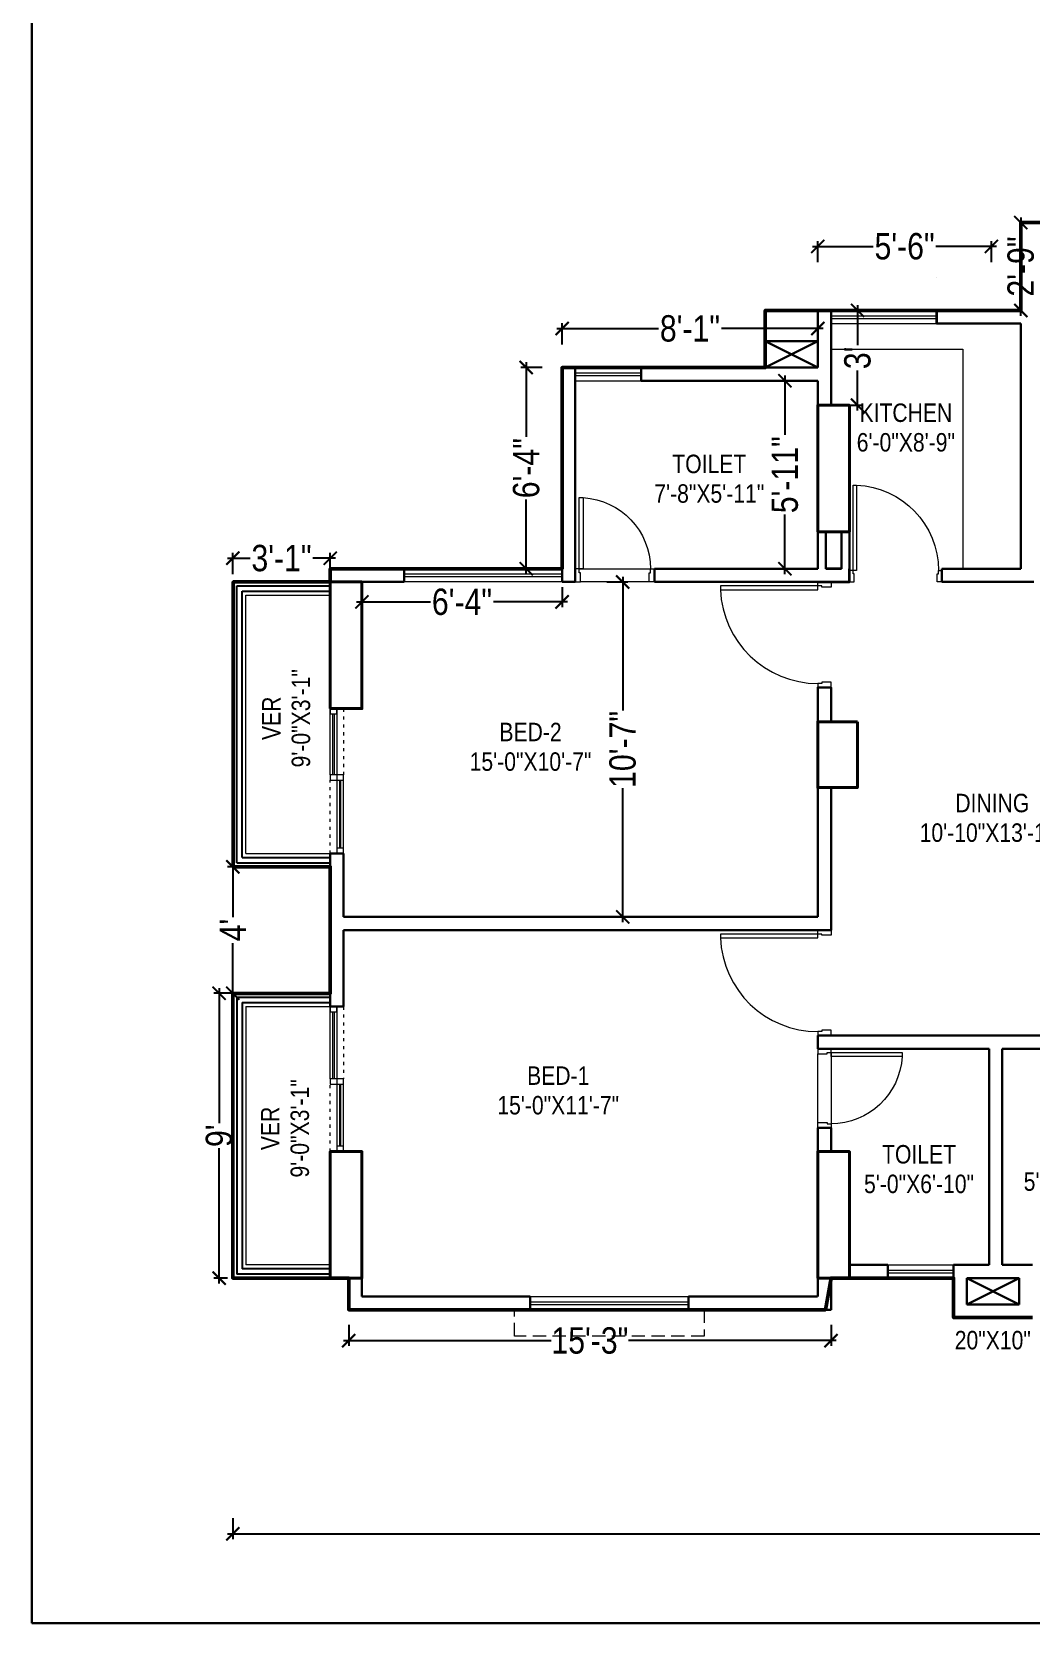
# Model space of a CAD drawing. Header units: inches. Extents: x -105452 to 530452, y -260293 to 806398.
# Drawn here: x 120503 to 120883, y -132597 to -131994 of the extents above; entities that cross this region are included whole.
import ezdxf
from ezdxf.enums import TextEntityAlignment as Align

# ---------------------------------------------------------------- set-up
doc = ezdxf.new("R2010")
doc.units = ezdxf.units.IN
doc.header["$MEASUREMENT"] = 0
doc.linetypes.add('ACAD_ISO03W100', pattern=[30, 12, -18])
doc.linetypes.add('DASHED', pattern=[0.75, 0.5, -0.25])
doc.layers.get('0').update_dxf_attribs({"linetype": 'CONTINUOUS'})
doc.layers.get('Defpoints').update_dxf_attribs({"linetype": 'CONTINUOUS'})
for name, color, linetype, lineweight in [('COLUMN1', 10, 'CONTINUOUS', 40), ('DOOR', 44, 'CONTINUOUS', 5), ('Low Height Wall', 22, 'CONTINUOUS', 9), ('Rail', 30, 'CONTINUOUS', 5), ('RAILING', 34, 'CONTINUOUS', 13), ('Wall', 7, 'CONTINUOUS', 50), ('WALL- RET.', 160, 'CONTINUOUS', 30), ('Wall.', 7, 'CONTINUOUS', 40), ('Walll', 7, 'CONTINUOUS', 35), ('win', 5, 'CONTINUOUS', 9), ('Win.', 150, 'CONTINUOUS', 5)]:
    doc.layers.add(name, color=color, linetype=linetype, lineweight=lineweight)
for name, color, linetype in [('DATABASEP1', 7, 'CONTINUOUS'), ('Line', 7, 'CONTINUOUS'), ('LINES', 7, 'CONTINUOUS'), ('Text', 162, 'CONTINUOUS')]:
    doc.layers.add(name, color=color, linetype=linetype)
doc.styles.add('arial narrow', font='ARIALN.TTF')
doc.dimstyles.new('IN DIM.', dxfattribs={"dimtxt": 8, "dimasz": 4, "dimexe": 2, "dimexo": 2, "dimgap": 1, "dimtad": 0, "dimdec": 0, "dimrnd": 1, "dimzin": 0, "dimdsep": 46, "dimlunit": 4, "dimtxsty": 'arial narrow', "dimblk": 'DOTSMALL', "dimcen": 0, "dimdle": 2, "dimclrd": 252, "dimclre": 252, "dimclrt": 4, "dimaunit": 1, "dimadec": 3, "dimazin": 1, "dimtfac": 1, "dimtdec": 0, "dimtofl": 0, "dimtmove": 0, "dimatfit": 3, "dimldrblk": 'DOT', "dimfxl": 6, "dimtolj": 1, "dimtzin": 0, "dimlwd": -1, "dimlwe": -1, "dimarcsym": 0})

# ---------------------------------------------------------------- blocks, each defined once
blk = doc.blocks.new('D-40')
at = {"lineweight": 18}
for points in [[(-5, 0), (0, 0), (0, -2), (-3.5, -2), (-3.5, -1.5), (-5, -1.5)], [(-41.97, -1.5), (-41.97, -3), (-5, -3), (-5, -1.5)], [(-5, -40), (0, -40), (0, -38), (-3.5, -38), (-3.5, -38.5), (-5, -38.5)]]:
    blk.add_lwpolyline(points, close=True, dxfattribs=at)
blk.add_arc((-5, -1.5), 37, 182.32344, 270, dxfattribs=at)
blk = doc.blocks.new('D-30')
at = {"layer": 'DOOR', "lineweight": 18}
for points in [[(5, 30), (0, 30), (0, 28), (3.5, 28), (3.5, 28.5), (5, 28.5)], [(5, 0), (0, 0), (0, 2), (3.5, 2), (3.5, 1.5), (5, 1.5)], [(31.97, 1.5), (31.97, 3), (5, 3), (5, 1.5)]]:
    blk.add_lwpolyline(points, close=True, dxfattribs=at)
blk.add_arc((4.99, 1.48), 27.02, 3.22606, 89.98261, dxfattribs=at)
at = {"layer": 'Line', "linetype": 'Continuous', "lineweight": 5}
for p, q in [((0, 28), (0, 2)), ((5, 1.5), (5, 28.5))]:
    blk.add_line(p, q, dxfattribs=at)
blk = doc.blocks.new('VBVBBB')
at = {"layer": 'COLUMN1', "color": 5}
for points in [[(126508.11, -132111.51), (126520.11, -132111.51), (126520.11, -132063.51), (126508.11, -132063.51)], [(126323.11, -132178.51), (126335.11, -132178.51), (126335.11, -132130.51), (126323.11, -132130.51)], [(126323.11, -132394.51), (126335.11, -132394.51), (126335.11, -132346.51), (126323.11, -132346.51)], [(126508.11, -132394.51), (126520.11, -132394.51), (126520.11, -132346.51), (126508.11, -132346.51)]]:
    blk.add_lwpolyline(points, close=True, dxfattribs=at)
at = {"layer": 'COLUMN1'}
blk.add_lwpolyline([(126523.11, -132183.51), (126508.11, -132183.51), (126508.11, -132208.51), (126523.11, -132208.51)], close=True, dxfattribs=at)
blk = doc.blocks.new('_ArchTick')
at = {"color": 0, "linetype": 'ByBlock', "const_width": 0.15}
blk.add_lwpolyline([(-0.5, -0.5), (0.5, 0.5)], dxfattribs=at)
blk = doc.blocks.new('*D36')
at = {"layer": 'DATABASEP1', "color": 252, "transparency": 16777216}
for p, q in [((120628.69, -132204.61), (120628.69, -132212.19)), ((120704.67, -132204.61), (120704.67, -132212.19)), ((120626.69, -132210.19), (120654.75, -132210.19)), ((120706.67, -132210.19), (120678.61, -132210.19))]:
    blk.add_line(p, q, dxfattribs=at)
at = {"layer": 'Defpoints', "color": 0, "lineweight": 30, "transparency": 16777216}
for p in [(120628.69, -132202.61), (120704.67, -132202.61), (120704.67, -132210.19)]:
    blk.add_point(p, dxfattribs=at)
at = {"layer": 'DATABASEP1', "color": 252, "transparency": 16777216, "xscale": 5, "yscale": 5, "zscale": 5, "rotation": 180}
blk.add_blockref('_ArchTick', (120628.69, -132210.19), dxfattribs=at)
at = {"layer": 'DATABASEP1', "color": 252, "transparency": 16777216, "xscale": 5, "yscale": 5, "zscale": 5}
blk.add_blockref('_ArchTick', (120704.67, -132210.19), dxfattribs=at)
at = {"layer": 'DATABASEP1', "color": 7, "lineweight": 40, "transparency": 16777216, "insert": (120666.68, -132210.19), "char_height": 10, "attachment_point": 5, "style": 'arial narrow'}
blk.add_mtext('\\A1;6\'-4"', dxfattribs=at)
blk = doc.blocks.new('*D37')
at = {"layer": 'DATABASEP1', "color": 252, "transparency": 16777216}
for p, q in [((120697.07, -132121.3), (120689.07, -132121.3)), ((120691.07, -132119.3), (120691.07, -132147.52)), ((120691.07, -132199.61), (120691.07, -132171.39)), ((120697.07, -132197.61), (120689.07, -132197.61))]:
    blk.add_line(p, q, dxfattribs=at)
at = {"layer": 'Defpoints', "color": 0, "lineweight": 30, "transparency": 16777216}
for p in [(120691.07, -132121.3), (120704.67, -132121.3), (120704.67, -132197.61)]:
    blk.add_point(p, dxfattribs=at)
at = {"layer": 'DATABASEP1', "color": 252, "transparency": 16777216, "xscale": 5, "yscale": 5, "zscale": 5}
for p, rotation in [((120691.07, -132121.3), 90), ((120691.07, -132197.61), 270)]:
    blk.add_blockref('_ArchTick', p, dxfattribs=dict(at, rotation=rotation))
at = {"layer": 'DATABASEP1', "color": 7, "lineweight": 40, "transparency": 16777216, "insert": (120691.07, -132159.45), "char_height": 10, "attachment_point": 5, "rotation": 90, "style": 'arial narrow'}
blk.add_mtext('\\A1;6\'-4"', dxfattribs=at)
blk = doc.blocks.new('*D38')
at = {"layer": 'DATABASEP1', "color": 252, "transparency": 16777216}
for p, q in [((120577.73, -132193.61), (120586.3, -132193.61)), ((120579.73, -132199.61), (120579.73, -132191.61)), ((120618.69, -132193.61), (120610.12, -132193.61)), ((120616.69, -132199.61), (120616.69, -132191.61))]:
    blk.add_line(p, q, dxfattribs=at)
at = {"layer": 'Defpoints', "color": 0, "lineweight": 30, "transparency": 16777216}
for p in [(120579.73, -132193.61), (120579.73, -132202.61), (120616.69, -132202.61)]:
    blk.add_point(p, dxfattribs=at)
at = {"layer": 'DATABASEP1', "color": 252, "transparency": 16777216, "xscale": 5, "yscale": 5, "zscale": 5, "rotation": 180}
blk.add_blockref('_ArchTick', (120579.73, -132193.61), dxfattribs=at)
at = {"layer": 'DATABASEP1', "color": 252, "transparency": 16777216, "xscale": 5, "yscale": 5, "zscale": 5}
blk.add_blockref('_ArchTick', (120616.69, -132193.61), dxfattribs=at)
at = {"layer": 'DATABASEP1', "color": 7, "lineweight": 40, "transparency": 16777216, "insert": (120598.21, -132193.61), "char_height": 10, "attachment_point": 5, "style": 'arial narrow'}
blk.add_mtext('\\A1;3\'-1"', dxfattribs=at)
blk = doc.blocks.new('*D50')
at = {"layer": 'DATABASEP1', "color": 252, "transparency": 16777216}
for p, q in [((120801.69, -132081.37), (120801.69, -132073.37)), ((120867.53, -132081.37), (120867.53, -132073.37)), ((120799.69, -132075.37), (120822.7, -132075.37)), ((120869.53, -132075.37), (120846.52, -132075.37))]:
    blk.add_line(p, q, dxfattribs=at)
at = {"layer": 'Defpoints', "color": 0, "lineweight": 30, "transparency": 16777216}
for p in [(120801.69, -132075.37), (120801.69, -132087.34), (120867.53, -132087.34)]:
    blk.add_point(p, dxfattribs=at)
at = {"layer": 'DATABASEP1', "color": 252, "transparency": 16777216, "xscale": 5, "yscale": 5, "zscale": 5, "rotation": 180}
blk.add_blockref('_ArchTick', (120801.69, -132075.37), dxfattribs=at)
at = {"layer": 'DATABASEP1', "color": 252, "transparency": 16777216, "xscale": 5, "yscale": 5, "zscale": 5}
blk.add_blockref('_ArchTick', (120867.53, -132075.37), dxfattribs=at)
at = {"layer": 'DATABASEP1', "color": 7, "lineweight": 40, "transparency": 16777216, "insert": (120834.61, -132075.37), "char_height": 10, "attachment_point": 5, "style": 'arial narrow'}
blk.add_mtext('\\A1;5\'-6"', dxfattribs=at)
blk = doc.blocks.new('*D51')
at = {"layer": 'DATABASEP1', "color": 252, "transparency": 16777216}
for p, q in [((120702.67, -132106.52), (120741.27, -132106.52)), ((120704.67, -132112.52), (120704.67, -132104.52)), ((120803.69, -132106.52), (120765.09, -132106.52)), ((120801.69, -132112.52), (120801.69, -132104.52))]:
    blk.add_line(p, q, dxfattribs=at)
at = {"layer": 'Defpoints', "color": 0, "lineweight": 30, "transparency": 16777216}
for p in [(120704.67, -132106.52), (120704.67, -132121.3), (120801.69, -132121.3)]:
    blk.add_point(p, dxfattribs=at)
at = {"layer": 'DATABASEP1', "color": 252, "transparency": 16777216, "xscale": 5, "yscale": 5, "zscale": 5, "rotation": 180}
blk.add_blockref('_ArchTick', (120704.67, -132106.52), dxfattribs=at)
at = {"layer": 'DATABASEP1', "color": 252, "transparency": 16777216, "xscale": 5, "yscale": 5, "zscale": 5}
blk.add_blockref('_ArchTick', (120801.69, -132106.52), dxfattribs=at)
at = {"layer": 'DATABASEP1', "color": 7, "lineweight": 40, "transparency": 16777216, "insert": (120753.18, -132106.52), "char_height": 10, "attachment_point": 5, "style": 'arial narrow'}
blk.add_mtext('\\A1;8\'-1"', dxfattribs=at)
blk = doc.blocks.new('*D55')
at = {"layer": 'DATABASEP1', "color": 252, "transparency": 16777216}
for p, q in [((120579.73, -132308.61), (120579.73, -132329.67)), ((120579.73, -132310.61), (120577.73, -132310.61)), ((120579.73, -132360.61), (120579.73, -132339.55)), ((120579.73, -132358.61), (120577.73, -132358.61))]:
    blk.add_line(p, q, dxfattribs=at)
at = {"layer": 'Defpoints', "color": 0, "lineweight": 30, "transparency": 16777216}
for p in [(120579.73, -132310.61), (120579.73, -132358.61), (120579.73, -132358.61)]:
    blk.add_point(p, dxfattribs=at)
at = {"layer": 'DATABASEP1', "color": 252, "transparency": 16777216, "xscale": 5, "yscale": 5, "zscale": 5}
for p, rotation in [((120579.73, -132310.61), 90), ((120579.73, -132358.61), 270)]:
    blk.add_blockref('_ArchTick', p, dxfattribs=dict(at, rotation=rotation))
at = {"layer": 'DATABASEP1', "color": 7, "lineweight": 40, "transparency": 16777216, "insert": (120579.73, -132334.61), "char_height": 10, "attachment_point": 5, "rotation": 90, "style": 'arial narrow'}
blk.add_mtext("\\A1;4'", dxfattribs=at)
blk = doc.blocks.new('*D59')
at = {"layer": 'DATABASEP1', "color": 252, "transparency": 16777216}
for p, q in [((120574.53, -132356.61), (120574.53, -132407.84)), ((120577.73, -132358.61), (120572.53, -132358.61)), ((120574.53, -132468.61), (120574.53, -132417.38)), ((120577.73, -132466.61), (120572.53, -132466.61))]:
    blk.add_line(p, q, dxfattribs=at)
at = {"layer": 'Defpoints', "color": 0, "lineweight": 30, "transparency": 16777216}
for p in [(120579.73, -132358.61), (120574.53, -132466.61), (120579.73, -132466.61)]:
    blk.add_point(p, dxfattribs=at)
at = {"layer": 'DATABASEP1', "color": 252, "transparency": 16777216, "xscale": 5, "yscale": 5, "zscale": 5}
for p, rotation in [((120574.53, -132358.61), 90), ((120574.53, -132466.61), 270)]:
    blk.add_blockref('_ArchTick', p, dxfattribs=dict(at, rotation=rotation))
at = {"layer": 'DATABASEP1', "color": 7, "lineweight": 40, "transparency": 16777216, "insert": (120574.53, -132412.61), "char_height": 10, "attachment_point": 5, "rotation": 90, "style": 'arial narrow'}
blk.add_mtext("\\A1;9'", dxfattribs=at)
blk = doc.blocks.new('*D60')
at = {"layer": 'DATABASEP1', "color": 252, "transparency": 16777216}
for p, q in [((120621.72, -132490.31), (120700.5, -132490.31)), ((120623.72, -132484.31), (120623.72, -132492.31)), ((120808.69, -132490.31), (120729.92, -132490.31)), ((120806.69, -132484.31), (120806.69, -132492.31))]:
    blk.add_line(p, q, dxfattribs=at)
at = {"layer": 'Defpoints', "color": 0, "lineweight": 30, "transparency": 16777216}
for p in [(120623.72, -132478.61), (120806.69, -132478.61), (120806.69, -132490.31)]:
    blk.add_point(p, dxfattribs=at)
at = {"layer": 'DATABASEP1', "color": 252, "transparency": 16777216, "xscale": 5, "yscale": 5, "zscale": 5, "rotation": 180}
blk.add_blockref('_ArchTick', (120623.72, -132490.31), dxfattribs=at)
at = {"layer": 'DATABASEP1', "color": 252, "transparency": 16777216, "xscale": 5, "yscale": 5, "zscale": 5}
blk.add_blockref('_ArchTick', (120806.69, -132490.31), dxfattribs=at)
at = {"layer": 'DATABASEP1', "color": 7, "lineweight": 40, "transparency": 16777216, "insert": (120715.21, -132490.31), "char_height": 10, "attachment_point": 5, "style": 'arial narrow'}
blk.add_mtext('\\A1;15\'-3"', dxfattribs=at)
blk = doc.blocks.new('*D62')
at = {"layer": 'DATABASEP1', "color": 252, "transparency": 16777216}
for p, q in [((120783.19, -132126.3), (120791.19, -132126.3)), ((120789.19, -132124.3), (120789.19, -132146.86)), ((120789.19, -132199.61), (120789.19, -132177.05)), ((120795.19, -132197.61), (120787.19, -132197.61))]:
    blk.add_line(p, q, dxfattribs=at)
at = {"layer": 'Defpoints', "color": 0, "lineweight": 30, "transparency": 16777216}
for p in [(120766.33, -132126.3), (120789.19, -132126.3), (120801.69, -132197.61)]:
    blk.add_point(p, dxfattribs=at)
at = {"layer": 'DATABASEP1', "color": 252, "transparency": 16777216, "xscale": 5, "yscale": 5, "zscale": 5}
for p, rotation in [((120789.19, -132126.3), 90), ((120789.19, -132197.61), 270)]:
    blk.add_blockref('_ArchTick', p, dxfattribs=dict(at, rotation=rotation))
at = {"layer": 'DATABASEP1', "color": 7, "lineweight": 30, "transparency": 16777216, "insert": (120789.19, -132161.95), "char_height": 10, "attachment_point": 5, "rotation": 90, "style": 'arial narrow'}
blk.add_mtext('\\A1;5\'-11"', dxfattribs=at)
blk = doc.blocks.new('*D63')
at = {"layer": 'DATABASEP1', "color": 252, "transparency": 16777216}
for p, q in [((120816.76, -132097.65), (120816.76, -132112.86)), ((120810.76, -132099.65), (120818.76, -132099.65)), ((120816.76, -132137.61), (120816.76, -132122.4)), ((120810.76, -132135.61), (120818.76, -132135.61))]:
    blk.add_line(p, q, dxfattribs=at)
at = {"layer": 'Defpoints', "color": 0, "lineweight": 30, "transparency": 16777216}
for p in [(120806.69, -132099.65), (120816.76, -132099.65), (120806.69, -132135.61)]:
    blk.add_point(p, dxfattribs=at)
at = {"layer": 'DATABASEP1', "color": 252, "transparency": 16777216, "xscale": 5, "yscale": 5, "zscale": 5}
for p, rotation in [((120816.76, -132099.65), 90), ((120816.76, -132135.61), 270)]:
    blk.add_blockref('_ArchTick', p, dxfattribs=dict(at, rotation=rotation))
at = {"layer": 'DATABASEP1', "color": 7, "lineweight": 30, "transparency": 16777216, "insert": (120816.76, -132117.63), "char_height": 10, "attachment_point": 5, "rotation": 90, "style": 'arial narrow'}
blk.add_mtext("\\A1;3'", dxfattribs=at)
blk = doc.blocks.new('*D65')
at = {"layer": 'DATABASEP1', "color": 252, "transparency": 16777216}
for p, q in [((120878.69, -132064.34), (120878.69, -132071.01)), ((120878.69, -132066.34), (120880.69, -132066.34)), ((120878.69, -132101.65), (120878.69, -132094.97)), ((120878.69, -132099.65), (120876.69, -132099.65))]:
    blk.add_line(p, q, dxfattribs=at)
at = {"layer": 'Defpoints', "color": 0, "lineweight": 30, "transparency": 16777216}
for p in [(120878.69, -132066.34), (120878.69, -132099.65), (120878.69, -132099.65)]:
    blk.add_point(p, dxfattribs=at)
at = {"layer": 'DATABASEP1', "color": 252, "transparency": 16777216, "xscale": 5, "yscale": 5, "zscale": 5}
for p, rotation in [((120878.69, -132066.34), 90), ((120878.69, -132099.65), 270)]:
    blk.add_blockref('_ArchTick', p, dxfattribs=dict(at, rotation=rotation))
at = {"layer": 'DATABASEP1', "color": 7, "lineweight": 30, "transparency": 16777216, "insert": (120878.69, -132082.99), "char_height": 10, "attachment_point": 5, "rotation": 90, "style": 'arial narrow'}
blk.add_mtext('\\A1;2\'-9"', dxfattribs=at)
blk = doc.blocks.new('*D69')
at = {"layer": 'DATABASEP1', "color": 252, "transparency": 16777216}
for p, q in [((120579.73, -132557.59), (120579.73, -132565.59)), ((121873.69, -132557.59), (121873.69, -132565.59)), ((120577.73, -132563.59), (121205.63, -132563.59)), ((121875.69, -132563.59), (121247.79, -132563.59))]:
    blk.add_line(p, q, dxfattribs=at)
at = {"layer": 'Defpoints', "color": 0, "lineweight": 30, "transparency": 16777216}
for p in [(120579.73, -132466.61), (121873.69, -132496.61), (121873.69, -132563.59)]:
    blk.add_point(p, dxfattribs=at)
at = {"layer": 'DATABASEP1', "color": 252, "transparency": 16777216, "xscale": 5, "yscale": 5, "zscale": 5, "rotation": 180}
blk.add_blockref('_ArchTick', (120579.73, -132563.59), dxfattribs=at)
at = {"layer": 'DATABASEP1', "color": 252, "transparency": 16777216, "xscale": 5, "yscale": 5, "zscale": 5}
blk.add_blockref('_ArchTick', (121873.69, -132563.59), dxfattribs=at)
at = {"layer": 'DATABASEP1', "color": 7, "lineweight": 30, "transparency": 16777216, "insert": (121226.71, -132563.59), "char_height": 10, "attachment_point": 5, "style": 'arial narrow'}
blk.add_mtext('\\A1;107\'-10"', dxfattribs=at)
blk = doc.blocks.new('*D71')
at = {"layer": 'DATABASEP1', "color": 252, "transparency": 16777216}
for p, q in [((120727.65, -132200.61), (120727.65, -132251.4)), ((120721.65, -132202.61), (120729.65, -132202.61)), ((120727.65, -132331.61), (120727.65, -132280.82)), ((120733.65, -132329.61), (120725.65, -132329.61))]:
    blk.add_line(p, q, dxfattribs=at)
at = {"layer": 'Defpoints', "color": 0, "lineweight": 30, "transparency": 16777216}
for p in [(120704.67, -132202.61), (120727.65, -132329.61), (120801.69, -132329.61)]:
    blk.add_point(p, dxfattribs=at)
at = {"layer": 'DATABASEP1', "color": 252, "transparency": 16777216, "xscale": 5, "yscale": 5, "zscale": 5}
for p, rotation in [((120727.65, -132202.61), 90), ((120727.65, -132329.61), 270)]:
    blk.add_blockref('_ArchTick', p, dxfattribs=dict(at, rotation=rotation))
at = {"layer": 'DATABASEP1', "color": 7, "lineweight": 30, "transparency": 16777216, "insert": (120727.65, -132266.11), "char_height": 10, "attachment_point": 5, "rotation": 90, "style": 'arial narrow'}
blk.add_mtext('\\A1;10\'-7"', dxfattribs=at)

msp = doc.modelspace()

# ---------------------------------------------------------------- linework, layer by layer
at = {"layer": 'DATABASEP1', "lineweight": 30}
for p, q in [((120878.6911584, -132099.6500508), (120878.6911584, -132066.3372367)), ((120878.6911584, -132066.3372367), (120883.6911584, -132066.3372367)), ((120801.6911603, -132121.2968506), (120801.6911603, -132099.6500508)), ((120806.6911603, -132099.6500508), (120806.6911603, -132135.6100508)), ((120846.6911603, -132099.6500508), (120878.6911584, -132099.6500508)), ((120846.6911603, -132104.6500508), (120878.6911584, -132104.6500508)), ((120878.6911584, -132197.6100508), (120878.6911584, -132104.6500508)), ((120704.669647, -132121.2968506), (120709.6696525, -132121.2968506)), ((120709.6696525, -132121.2968506), (120709.669647, -132126.2968506)), ((120734.6696525, -132121.2968506), (120734.6696525, -132126.2968506)), ((120734.6696525, -132121.2968506), (120801.6911603, -132121.2968506)), ((120734.6696525, -132126.2968506), (120801.6911603, -132126.2968506)), ((120853.1911603, -132461.6100508), (120866.6911603, -132461.6100508)), ((120853.1911603, -132461.6100508), (120853.1911603, -132466.6100508)), ((120853.1911603, -132466.6100508), (120853.1911603, -132481.5700508)), ((120858.1911603, -132466.6100508), (120858.1911603, -132476.5700508)), ((120858.1911603, -132466.6100508), (120878.1111603, -132476.5700508)), ((120878.1111603, -132466.6100508), (120858.1911603, -132476.5700508)), ((120878.1111603, -132466.6100508), (120859.0190727, -132466.6100508)), ((120878.1111603, -132466.6100508), (120878.1111603, -132476.5700508)), ((120858.1911603, -132476.5700508), (120878.1111603, -132476.5700508)), ((120853.1911603, -132481.5700508), (120883.1111603, -132481.5700508))]:
    msp.add_line(p, q, dxfattribs=at)
at = {"layer": 'DATABASEP1', "color": 1, "lineweight": 30}
for p, q in [((120801.6911603, -132111.3368506), (120781.7711603, -132111.3368506)), ((120781.7711603, -132111.3368506), (120781.7711603, -132121.2968506)), ((120781.7711603, -132111.3368506), (120801.6911603, -132121.2968506)), ((120801.6911603, -132111.3368506), (120781.7711603, -132121.2968506)), ((120801.6911603, -132111.3368506), (120801.6911603, -132121.2968506)), ((120781.7711603, -132121.2968506), (120801.6911603, -132121.2968506))]:
    msp.add_line(p, q, dxfattribs=at)
msp.add_lwpolyline([(120503.476019, -132597.4550182), (122019.2360072, -132597.4550182), (122019.2360072, -131680.4809542), (120503.476019, -131680.4809542)], close=True, dxfattribs=at)
at = {"layer": 'DATABASEP1', "color": 6, "lineweight": 50}
msp.add_lwpolyline([(120883.1111603, -132481.5700508), (120853.1911603, -132481.5700508), (120853.1911603, -132466.6100508), (120806.6911603, -132466.6100508), (120804.5827671, -132478.6100508), (120623.7242709, -132478.6100508), (120623.7242709, -132466.6100508), (120579.7311603, -132466.6100508), (120579.7311603, -132358.6100508), (120616.6896915, -132358.6100508), (120616.6899812, -132310.6077575), (120579.9102463, -132310.6100396), (120579.9102463, -132202.6100508), (120616.6911603, -132202.6100508), (120616.6911603, -132197.6100508), (120704.669522, -132197.6100508), (120704.669522, -132121.2968506), (120781.7711603, -132121.2968506), (120781.7711603, -132099.6500508), (120878.6911584, -132099.6500508), (120878.6911584, -132066.3372367), (120936.6429154, -132066.3372367)], dxfattribs=at)
at = {"layer": 'DATABASEP1', "lineweight": 30}
msp.add_lwpolyline([(120858.1911603, -132466.6100508), (120878.1111603, -132466.6100508)], dxfattribs=at)
at = {"layer": 'LINES', "color": 7, "linetype": 'ACAD_ISO03W100', "ltscale": 0.2}
msp.add_line((120801.6911603, -132202.6100508), (120801.6911603, -132202.6100508), dxfattribs=at)
at = {"layer": 'LINES', "linetype": 'DASHED', "lineweight": 15, "ltscale": 10}
msp.add_lwpolyline([(120758.5842041, -132478.6100508), (120758.5842041, -132488.6100508), (120686.5842041, -132488.6100508), (120686.5842041, -132478.6100508)], dxfattribs=at)
at = {"layer": 'Low Height Wall', "lineweight": 15}
for p, q in [((120579.7311603, -132310.6100508), (120579.7311603, -132202.6100508)), ((120579.7311603, -132202.6100508), (120616.6911603, -132202.6100508)), ((120584.7311603, -132305.6097405), (120584.7311603, -132207.6100508)), ((120584.7311603, -132207.6100508), (120616.6911603, -132207.6100508)), ((120584.7311603, -132305.6097405), (120616.689671, -132305.6077575)), ((120579.7311603, -132310.6100508), (120616.6899812, -132310.6077575)), ((120579.7311603, -132358.6100508), (120579.7311603, -132466.6100508)), ((120579.7311603, -132358.6100508), (120616.6896915, -132358.6100508)), ((120584.7311603, -132363.6100508), (120584.7311603, -132461.6100508)), ((120584.7311603, -132363.6100508), (120616.6896915, -132363.6100508)), ((120616.6911603, -132461.6100508), (120584.7311603, -132461.6100508)), ((120616.6911603, -132466.6100508), (120579.7311603, -132466.6100508))]:
    msp.add_line(p, q, dxfattribs=at)
at = {"layer": 'Rail', "lineweight": 25}
for p, q in [((120581.2311603, -132309.1099577), (120581.2311603, -132204.1100508)), ((120581.2311603, -132204.1100508), (120616.6911603, -132204.1100508)), ((120583.2311603, -132307.1098336), (120583.2311603, -132206.1100508)), ((120583.2311603, -132206.1100508), (120616.6911603, -132206.1100508)), ((120581.2311603, -132309.1099577), (120616.6898881, -132309.1077575)), ((120583.2311603, -132307.1098336), (120616.689764, -132307.1077575)), ((120581.2311603, -132360.1100508), (120581.2311603, -132465.1100508)), ((120581.2311603, -132360.1100508), (120616.6896915, -132360.1100508)), ((120583.2311603, -132362.1100508), (120583.2311603, -132463.1100508)), ((120583.2311603, -132362.1100508), (120616.6896915, -132362.1100508)), ((120616.6911603, -132465.1100508), (120581.2311603, -132465.1100508)), ((120616.6911603, -132463.1100508), (120583.2311603, -132463.1100508))]:
    msp.add_line(p, q, dxfattribs=at)
at = {"layer": 'RAILING', "lineweight": 0}
msp.add_lwpolyline([(120813.6911603, -132466.6100508), (120813.6911603, -132466.6100508)], dxfattribs=at)
at = {"layer": 'Wall', "lineweight": 30}
for p, q in [((120692.5842041, -132478.6100508), (120692.5842041, -132473.6100508)), ((120752.5842041, -132478.6100508), (120752.5842041, -132473.6100508))]:
    msp.add_line(p, q, dxfattribs=at)
at = {"layer": 'WALL- RET.', "color": 7, "lineweight": 35}
for points in [[(120810.6911603, -132197.6100508), (120804.6911321, -132197.6100508)], [(120806.6911603, -132202.6100508), (120813.6911603, -132202.6100508), (120813.6911603, -132197.6100508)], [(120801.6911603, -132202.6100508), (120801.6911603, -132202.6100508), (120806.6911603, -132202.6100508), (120806.6911603, -132202.6100508)]]:
    msp.add_lwpolyline(points, dxfattribs=at)
at = {"layer": 'Wall.', "lineweight": 30}
for p, q in [((120704.669647, -132121.2968506), (120704.6695928, -132202.6100508)), ((120709.669647, -132126.2968506), (120709.6695621, -132202.6100508)), ((120801.69124, -132135.6100508), (120801.6911829, -132183.6100508)), ((120801.6911321, -132197.6100508), (120801.6911321, -132183.6100508)), ((120804.6911321, -132197.6100508), (120804.6911321, -132183.6100508)), ((120810.6911603, -132197.6100508), (120810.6911603, -132183.6100508)), ((120813.6911603, -132197.6100508), (120813.6911603, -132183.6100508)), ((120644.6911603, -132197.6100508), (120616.6911603, -132197.6100508)), ((120616.6911603, -132197.6100508), (120616.6911603, -132202.6100508)), ((120704.6695961, -132197.6100421), (120704.6695928, -132202.6100508)), ((120739.6695677, -132197.6100452), (120739.6695621, -132202.6100841)), ((120739.6695677, -132197.6100452), (120801.6911321, -132197.6100508)), ((120628.6911603, -132202.6100508), (120644.6911603, -132202.6100508)), ((120704.6695928, -132202.6100508), (120709.6695621, -132202.6100508)), ((120739.6695621, -132202.6100508), (120801.6911321, -132202.6100508)), ((120628.6911603, -132207.6100508), (120628.6911603, -132207.6100508)), ((120801.6911603, -132280.6100508), (120801.6911603, -132329.6100508)), ((120806.6911603, -132280.6100508), (120806.6911603, -132334.6100508)), ((120616.6911603, -132363.6100508), (120616.6893607, -132305.6077575)), ((120801.6911603, -132329.6100508), (120621.689671, -132329.6100508)), ((120806.6911603, -132334.6100508), (120621.6911603, -132334.6100508)), ((120621.6911603, -132363.6100508), (120621.6911603, -132334.6100508)), ((120621.6911603, -132363.6100508), (120616.6911603, -132363.6100508)), ((120801.6911603, -132374.6100508), (120941.6911603, -132374.6100508)), ((120801.6911603, -132379.6100508), (120801.6911603, -132374.6100508)), ((120801.6911603, -132379.6100508), (120866.6911603, -132379.6100508)), ((120866.6911603, -132461.6100508), (120866.6911603, -132379.6100508)), ((120871.6911603, -132379.6100508), (120941.6911603, -132379.6100508)), ((120871.6911603, -132461.6100508), (120871.6911603, -132379.6100508)), ((120801.6911603, -132409.6100508), (120806.6911603, -132409.6100508)), ((120801.6911603, -132418.6100508), (120801.6911603, -132409.6100508)), ((120806.6911603, -132418.6100508), (120806.6911603, -132409.6100508)), ((120828.1911603, -132461.6100508), (120813.6911603, -132461.6100508)), ((120828.1911603, -132466.6100508), (120828.1911603, -132461.6100508)), ((120883.1111603, -132461.6100508), (120871.6911603, -132461.6100508)), ((120623.7242709, -132466.6100508), (120623.7242709, -132478.6100508)), ((120628.6911603, -132466.6100508), (120628.6911603, -132473.6100508)), ((120813.6911603, -132466.6100508), (120828.1911603, -132466.6100508)), ((120628.6911603, -132473.6100508), (120692.5842041, -132473.6100508)), ((120752.5842041, -132473.6100508), (120801.5280051, -132473.6100508)), ((120623.7242709, -132478.6100508), (120692.5842041, -132478.6100508)), ((120752.5842041, -132478.6100508), (120806.6911603, -132478.6100508))]:
    msp.add_line(p, q, dxfattribs=at)
for points in [[(120644.6911603, -132202.6100508), (120644.6911603, -132197.4325261)], [(120801.6911603, -132255.6100508), (120801.6911603, -132242.6100508), (120806.6911603, -132242.6100508), (120806.6911603, -132255.6100508)], [(120616.6893607, -132305.6077575), (120621.689671, -132305.6077575), (120621.689671, -132329.6100508)], [(120801.6911603, -132466.6100508), (120801.6911603, -132473.6100508)], [(120806.6911603, -132466.6100508), (120806.6911603, -132478.6100508)]]:
    msp.add_lwpolyline(points, dxfattribs=at)
at = {"layer": 'Walll', "lineweight": 30}
for p, q in [((120846.6911603, -132087.3372367), (120846.6911603, -132087.3372367)), ((120801.6911603, -132099.6500508), (120806.6911603, -132099.6500508)), ((120801.6911603, -132126.2968506), (120801.6911603, -132135.6100508)), ((120848.7666459, -132197.6100508), (120878.6911584, -132197.6100508)), ((120848.7666459, -132197.6100508), (120848.7666459, -132202.6100508)), ((120848.7666459, -132202.6100508), (120883.6911584, -132202.6100508))]:
    msp.add_line(p, q, dxfattribs=at)
at = {"layer": 'Walll'}
msp.add_line((120846.6911603, -132099.6500508), (120846.6911603, -132104.6500508), dxfattribs=at)
at = {"layer": 'Walll', "lineweight": 20}
for p, q in [((120806.6911603, -132114.3372367), (120856.6911584, -132114.3372367)), ((120856.6911584, -132114.3372367), (120856.6911584, -132197.6100508))]:
    msp.add_line(p, q, dxfattribs=at)
at = {"layer": 'Walll', "lineweight": 0}
msp.add_line((120616.6911603, -132461.6100508), (120616.6911603, -132466.6100508), dxfattribs=at)
at = {"layer": 'win'}
for p, q in [((120806.6911603, -132099.6500508), (120846.6911603, -132099.6500508)), ((120806.6911603, -132101.6500508), (120846.6911603, -132101.6500508)), ((120806.6911603, -132102.6500508), (120846.6911603, -132102.6500508)), ((120806.6911603, -132104.6500508), (120846.6911603, -132104.6500508)), ((120709.6696525, -132121.2968506), (120734.6696525, -132121.2968506)), ((120709.6696525, -132123.2968506), (120734.6696525, -132123.2968506)), ((120709.6696525, -132124.2968506), (120734.6696525, -132124.2968506)), ((120709.6696525, -132126.2968506), (120734.6696525, -132126.2968506)), ((120828.1911603, -132461.6100508), (120853.1911603, -132461.6100508)), ((120828.1911603, -132463.6100508), (120853.1911603, -132463.6100508)), ((120828.1911603, -132464.6100508), (120853.1911603, -132464.6100508)), ((120828.1911603, -132466.6100508), (120853.1911603, -132466.6100508))]:
    msp.add_line(p, q, dxfattribs=at)
at = {"layer": 'win', "lineweight": 0}
for p, q in [((120692.5842041, -132473.6100508), (120752.5842041, -132473.6100508)), ((120692.5842041, -132475.6100508), (120752.5842041, -132475.6100508)), ((120692.5842041, -132476.6100508), (120752.5842041, -132476.6100508)), ((120692.5842041, -132478.6100508), (120752.5842041, -132478.6100508))]:
    msp.add_line(p, q, dxfattribs=at)
at = {"layer": 'win'}
for points in [[(120619.189671, -132305.6077575), (120621.689671, -132305.6077575), (120621.689671, -132303.6077575), (120619.189671, -132303.6077575)], [(120619.1911603, -132418.6100508), (120621.6911603, -132418.6100508), (120621.6911603, -132416.6100508), (120619.1911603, -132416.6100508)]]:
    msp.add_lwpolyline(points, close=True, dxfattribs=at)
at = {"layer": 'Win.'}
for p, q in [((120704.669522, -132197.6100508), (120644.6911603, -132197.6100508)), ((120704.669522, -132199.6100508), (120644.6911603, -132199.6100508)), ((120704.669522, -132200.6100508), (120644.6911603, -132200.6100508)), ((120704.669522, -132202.6100508), (120644.6911603, -132202.6100508)), ((120616.688829, -132275.7117835), (120616.691161, -132250.6100508)), ((120617.688829, -132275.7117835), (120617.691161, -132252.6100508)), ((120618.191161, -132252.6100508), (120618.188829, -132275.7117835)), ((120619.191161, -132250.6100508), (120619.189671, -132305.6077575)), ((120620.188829, -132277.7117835), (120620.189671, -132303.6077575)), ((120620.689671, -132303.6077575), (120620.688829, -132277.7117835)), ((120621.689671, -132305.6077575), (120621.688829, -132277.7117835)), ((120616.688829, -132391.0342469), (120616.6911603, -132363.6100508)), ((120617.688829, -132391.0342469), (120617.6911603, -132365.6100508)), ((120618.1911603, -132365.6100508), (120618.188829, -132391.0342469)), ((120619.1911603, -132363.6100508), (120619.1911603, -132418.6100508)), ((120620.188829, -132393.0342469), (120620.1911603, -132416.6100508)), ((120620.6911603, -132416.6100508), (120620.688829, -132393.0342469)), ((120621.6911603, -132418.6100508), (120621.688829, -132393.0342469))]:
    msp.add_line(p, q, dxfattribs=at)
at = {"layer": 'Win.', "color": 252, "linetype": 'ACAD_ISO03W100', "lineweight": 15, "ltscale": 0.1}
for p, q in [((120621.691161, -132250.6100508), (120621.688829, -132275.7117835)), ((120616.689671, -132305.6077575), (120616.688829, -132277.7117835)), ((120621.6911603, -132363.6100508), (120621.688829, -132391.0342469)), ((120616.6911603, -132418.6100508), (120616.688829, -132393.0342469))]:
    msp.add_line(p, q, dxfattribs=at)
at = {"layer": 'Win.'}
for points in [[(120616.691161, -132252.6100508), (120619.191161, -132252.6100508), (120619.191161, -132250.6100508), (120616.691161, -132250.6100508)], [(120616.688829, -132277.7117835), (120621.688829, -132277.7117835), (120621.688829, -132275.7117835), (120616.688829, -132275.7117835)], [(120616.6911603, -132365.6100508), (120619.1911603, -132365.6100508), (120619.1911603, -132363.6100508), (120616.6911603, -132363.6100508)], [(120616.688829, -132393.0342469), (120621.688829, -132393.0342469), (120621.688829, -132391.0342469), (120616.688829, -132391.0342469)]]:
    msp.add_lwpolyline(points, close=True, dxfattribs=at)

# ---------------------------------------------------------------- block references
at = {"layer": 'COLUMN1', "color": 3, "linetype": 'DASHED', "lineweight": 40}
msp.add_blockref('VBVBBB', (-5706.4192249, -72.0959258), dxfattribs=at)
at = {"layer": 'DOOR', "lineweight": 0, "xscale": -0.875, "yscale": 0.875, "zscale": 0.875, "rotation": 90}
msp.add_blockref('D-40', (120813.7666459, -132202.6100508), dxfattribs=at)
at = {"layer": 'Line', "color": 82, "lineweight": 50}
for p in [(120806.6911603, -132202.6100508), (120806.6911603, -132334.6100508)]:
    msp.add_blockref('D-40', p, dxfattribs=at)
at = {"layer": 'Wall', "lineweight": 0, "xscale": -1, "rotation": 270}
msp.add_blockref('D-30', (120709.6695621, -132202.6100508), dxfattribs=at)
at = {"layer": 'Wall', "lineweight": 30, "xscale": -1, "rotation": 180}
msp.add_blockref('D-30', (120801.6911603, -132379.6100508), dxfattribs=at)

# ---------------------------------------------------------------- texts
at = {"layer": 'Text', "lineweight": 0, "style": 'arial narrow'}
for s, p in [('KITCHEN', (120835.0911673, -132138.4343855)), ('6\'-0"X8\'-9"', (120835.0911673, -132149.6553951)), ('TOILET', (120760.5128011, -132157.8455827)), ('7\'-8"X5\'-11"', (120760.5128011, -132169.0665923)), ('BED-2', (120692.6911603, -132259.5064891)), ('15\'-0"X10\'-7"', (120692.6911603, -132270.7274986)), ('DINING', (120867.8847051, -132286.4421259)), ('10\'-10"X13\'-11"', (120867.8847051, -132297.6631355)), ('BED-1', (120703.1957842, -132389.8161431)), ('15\'-0"X11\'-7"', (120703.1957842, -132401.0371527)), ('TOILET', (120840.0943815, -132419.6432403)), ('5\'-0"X6\'-10"', (120840.0943815, -132430.8642498)), ('5\'-5"X6\'-10"', (120900.6697304, -132429.9908661)), ('20"X10"', (120868.0718651, -132490.1174407))]:
    msp.add_text(s, height=7, dxfattribs=at).set_placement(p, align=Align.MIDDLE_CENTER)
for s, p in [('9\'-0"X3\'-1"', (120605.5655179, -132254.3131349)), ('VER', (120594.3445083, -132254.3131349)), ('9\'-0"X3\'-1"', (120605.1328668, -132409.8293837)), ('VER', (120593.9118572, -132409.8293837))]:
    msp.add_text(s, height=7, rotation=90, dxfattribs=at).set_placement(p, align=Align.MIDDLE_CENTER)

# ---------------------------------------------------------------- dimensions: what is measured, and where the dimension line sits
at = {"layer": 'DATABASEP1', "lineweight": 30}
for base, p1, p2, picture, middle in [((120878.6911584, -132099.6500508), (120878.6911584, -132066.3372367), (120878.6911584, -132099.6500508), '*D65', (120878.6911584, -132082.9936438)), ((120816.75592, -132099.6500508), (120806.6911603, -132135.6100508), (120806.6911603, -132099.6500508), '*D63', (120816.75592, -132117.6300508)), ((120789.1901843, -132126.2968506), (120801.6911321, -132197.6100508), (120766.3337296, -132126.2968506), '*D62', (120789.1901843, -132161.9534507))]:
    dim = msp.add_linear_dim(base=base, p1=p1, p2=p2, angle=90, dimstyle='IN DIM.', override={"dimtxt": 10, "dimasz": 5, "dimblk": 'ArchTick', "dimclrt": 7, "dimldrblk": 'ArchTick', "dimfxlon": 1, "dimarcsym": 2}, dxfattribs=at)
    dim.commit()
    dim.dimension.update_dxf_attribs({"geometry": picture, "text_midpoint": middle})
at = {"layer": 'DATABASEP1', "lineweight": 40}
for base, p1, p2, picture, middle in [((120801.6911603, -132075.3662249), (120867.5332873, -132087.3372367), (120801.6911603, -132087.3372367), '*D50', (120834.6122238, -132075.3662249)), ((120704.669647, -132106.5225629), (120801.6911603, -132121.2968506), (120704.669647, -132121.2968506), '*D51', (120753.1804036, -132106.5225629)), ((120579.7311603, -132193.613362), (120616.6911603, -132202.6100508), (120579.7311603, -132202.6100508), '*D38', (120598.2111603, -132193.613362)), ((120704.6695928, -132210.1949599), (120628.6911603, -132202.6100508), (120704.6695928, -132202.6100508), '*D36', (120666.6803765, -132210.1949599))]:
    dim = msp.add_linear_dim(base=base, p1=p1, p2=p2, dimstyle='IN DIM.', override={"dimtxt": 10, "dimasz": 5, "dimblk": 'ArchTick', "dimclrt": 7, "dimldrblk": 'ArchTick', "dimfxlon": 1, "dimarcsym": 2}, dxfattribs=at)
    dim.commit()
    dim.dimension.update_dxf_attribs({"geometry": picture, "text_midpoint": middle})
for base, p1, p2, picture, middle in [((120691.0653931, -132121.296786), (120704.6695961, -132197.6100421), (120704.669647, -132121.296786), '*D37', (120691.0653931, -132159.453414)), ((120579.7311603, -132358.6100508), (120579.7311603, -132310.6100508), (120579.7311603, -132358.6100508), '*D55', (120579.7311603, -132334.6100508))]:
    dim = msp.add_linear_dim(base=base, p1=p1, p2=p2, angle=90, dimstyle='IN DIM.', override={"dimtxt": 10, "dimasz": 5, "dimblk": 'ArchTick', "dimclrt": 7, "dimldrblk": 'ArchTick', "dimfxlon": 1, "dimarcsym": 2}, dxfattribs=at)
    dim.commit()
    dim.dimension.update_dxf_attribs({"geometry": picture, "text_midpoint": middle})
at = {"layer": 'DATABASEP1', "color": 1, "lineweight": 30}
dim = msp.add_linear_dim(base=(120727.6536379, -132329.6100508), p1=(120704.669522, -132202.6100508), p2=(120801.6911603, -132329.6100508), angle=90, dimstyle='IN DIM.', override={"dimtxt": 10, "dimasz": 5, "dimblk": 'ArchTick', "dimclrt": 7, "dimldrblk": 'ArchTick', "dimfxlon": 1, "dimarcsym": 2}, dxfattribs=at)
dim.commit()
dim.dimension.update_dxf_attribs({"geometry": '*D71', "text_midpoint": (120727.6536379, -132266.1100508)})
at = {"layer": 'DATABASEP1', "color": 3, "lineweight": 40}
dim = msp.add_linear_dim(base=(120574.5296772, -132466.6100508), p1=(120579.7311603, -132358.6100508), p2=(120579.7311603, -132466.6100508), angle=90, dimstyle='IN DIM.', override={"dimtxt": 10, "dimasz": 5, "dimblk": 'ArchTick', "dimclrt": 7, "dimldrblk": 'ArchTick', "dimfxlon": 1, "dimarcsym": 2}, dxfattribs=at)
dim.commit()
dim.dimension.update_dxf_attribs({"geometry": '*D59', "text_midpoint": (120574.5296772, -132412.6100508)})
at = {"layer": 'DATABASEP1', "lineweight": 30}
dim = msp.add_linear_dim(base=(121873.6911603, -132563.593831), p1=(120579.7311603, -132466.6100508), p2=(121873.6911603, -132496.6100508), dimstyle='IN DIM.', override={"dimtxt": 10, "dimasz": 5, "dimblk": 'ArchTick', "dimclrt": 7, "dimldrblk": 'ArchTick', "dimfxlon": 1, "dimarcsym": 2}, dxfattribs=at)
dim.commit()
dim.dimension.update_dxf_attribs({"geometry": '*D69', "text_midpoint": (121226.7111603, -132563.593831)})
at = {"layer": 'DATABASEP1', "color": 3, "lineweight": 40}
dim = msp.add_linear_dim(base=(120806.6911603, -132490.3121415), p1=(120623.7242709, -132478.6100508), p2=(120806.6911603, -132478.6100508), dimstyle='IN DIM.', override={"dimtxt": 10, "dimasz": 5, "dimblk": 'ArchTick', "dimclrt": 7, "dimldrblk": 'ArchTick', "dimfxlon": 1, "dimarcsym": 2}, dxfattribs=at)
dim.commit()
dim.dimension.update_dxf_attribs({"geometry": '*D60', "text_midpoint": (120715.2077156, -132490.3121415)})

doc.saveas('drawing.dxf')
